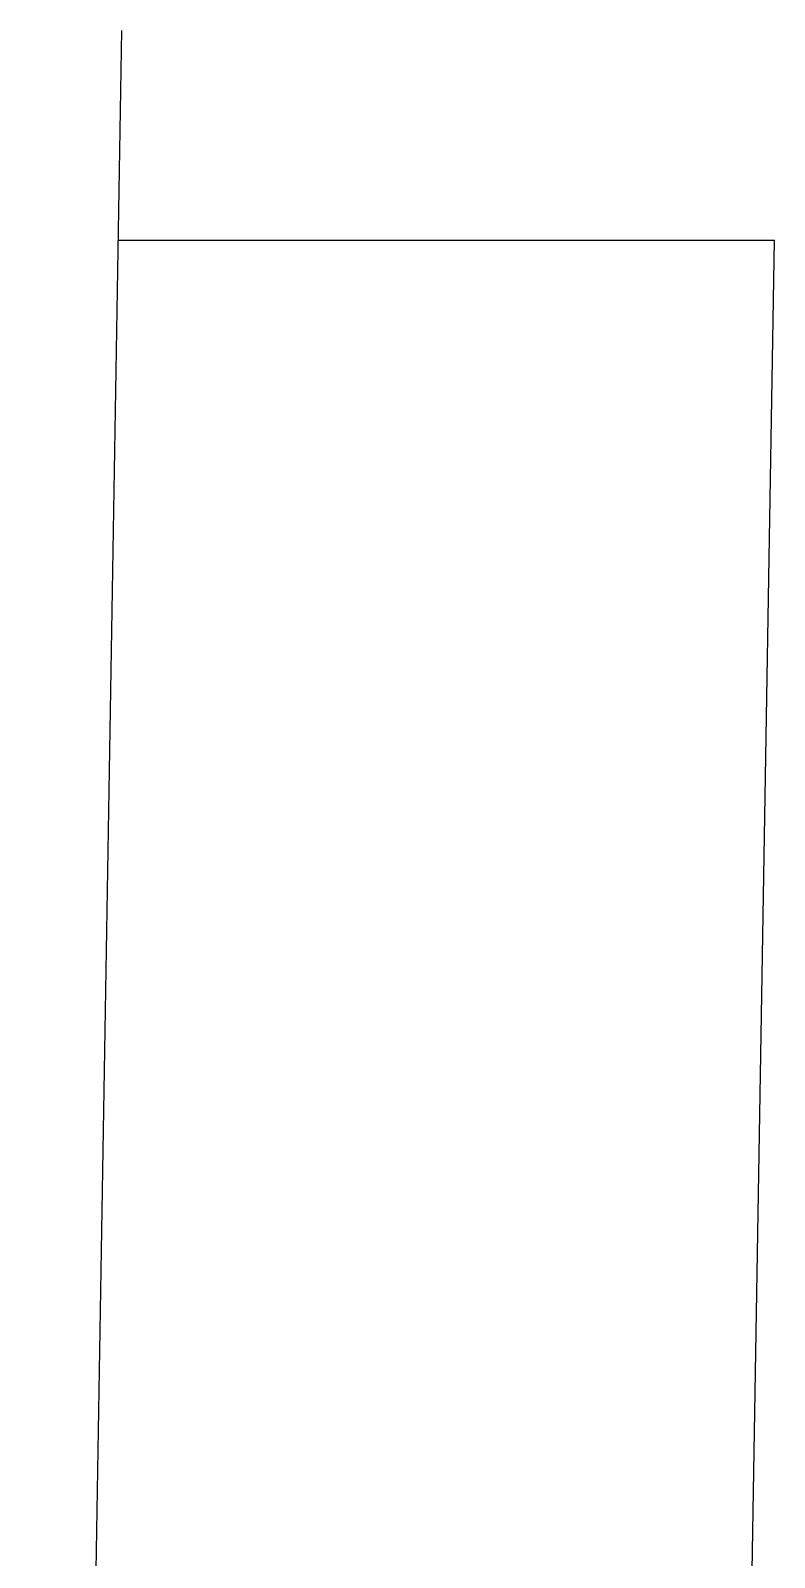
# Model space of a CAD drawing. Header units: inches. Extents: x 11 to 53.5, y 7.4 to 32.2.
# Drawn here: x 49.8105 to 49.8445, y 28.6291 to 28.6989 of the extents above; entities that cross this region are included whole.
import ezdxf

# ---------------------------------------------------------------- set-up
doc = ezdxf.new("R2010")
doc.units = ezdxf.units.IN
doc.header["$MEASUREMENT"] = 0
doc.layers.add('02', color=2, linetype='Continuous')

msp = doc.modelspace()

# ---------------------------------------------------------------- linework, layer by layer
at = {"layer": '02'}
for p, q in [((49.81049617574891, 28.44870040071854), (49.81466653113594, 28.69892172116105)), ((49.84451051030183, 28.68931048630638), (49.81450634388594, 28.68931048630638)), ((49.84288200209258, 28.59159999730199), (49.84451051030183, 28.68931048630638))]:
    msp.add_line(p, q, dxfattribs=at)

doc.saveas('drawing.dxf')
